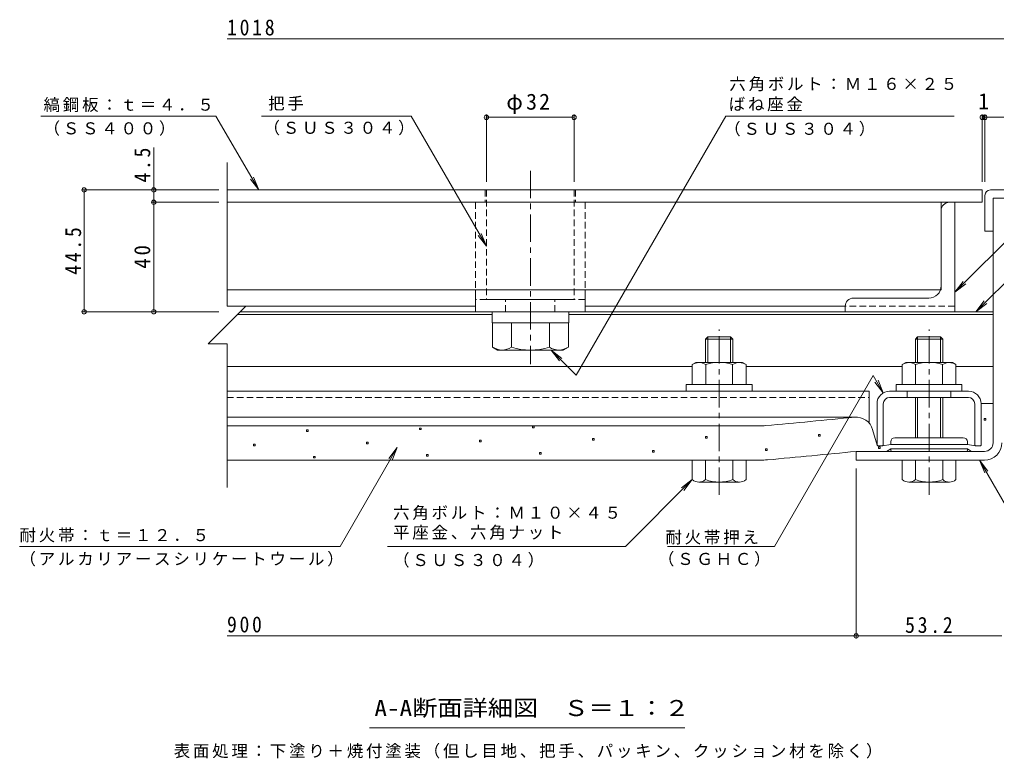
# Model space of a CAD drawing. Units: millimetres on the paper, enlarged 10 times, with parts at other scales. Extents: x -2342 to 2730, y -1962 to 1919.
# Drawn here: x -2342 to -559, y -1628 to -279 of the extents above; entities that cross this region are included whole.
import ezdxf
from ezdxf.enums import TextEntityAlignment as Align

# ---------------------------------------------------------------- set-up
doc = ezdxf.new("R2010")
doc.units = ezdxf.units.MM
doc.header["$LTSCALE"] = 10
doc.header["$PDMODE"] = 32
doc.header["$PDSIZE"] = 8
doc.linetypes.add('CHAIN1', pattern=[8, 5, -1, 1, -1])
doc.linetypes.add('DASHED1', pattern=[1.8, 1.2, -0.6])
for name, color, linetype, lineweight in [('D-2', 7, 'Continuous', 9), ('D-3', 5, 'Continuous', 5), ('D-4', 4, 'Continuous', 9), ('D-5', 7, 'Continuous', 9), ('D-6', 6, 'Continuous', 9), ('D-7', 5, 'Continuous', 5), ('D-8', 5, 'Continuous', 5), ('D-9', 134, 'Continuous', 5), ('D-B', 2, 'Continuous', 9), ('D-C', 5, 'Continuous', 9), ('D-F', 7, 'Continuous', 9)]:
    doc.layers.add(name, color=color, linetype=linetype, lineweight=lineweight)
doc.styles.add('ＭＳ ゴシック', font='')
doc.styles.get('ＭＳ ゴシック').set_extended_font_data('MS Gothic')

msp = doc.modelspace()

# ---------------------------------------------------------------- linework, layer by layer
at = {"layer": 'D-2'}
for p, q in [((-520.42, -314.19), (-1963.57, -314.19)), ((-2303.61, -455.2), (-1983.8, -455.2)), ((-1905.58, -589.95), (-1983.8, -455.2)), ((-1627.33, -455.2), (-1900.59, -455.2)), ((-1490.17, -574.95), (-1490.17, -452.33)), ((-1490.17, -457.33), (-1330.17, -457.33)), ((-1330.17, -574.95), (-1330.17, -452.33)), ((-1326.54, -928.23), (-1053.44, -455.2)), ((-636.45, -455.2), (-1053.44, -455.2)), ((-585.42, -574.95), (-585.42, -452.32)), ((-585.42, -457.32), (-580.42, -457.32)), ((-580.42, -574.95), (-580.42, -452.32)), ((-580.42, -457.32), (-456.07, -457.32)), ((-370.81, -512.15), (-635.42, -776.76)), ((-1905.58, -589.95), (-1920.85, -570.15)), ((-1905.58, -589.95), (-1915.21, -566.87)), ((-1490.17, -692.77), (-1499.74, -669.67)), ((-456.01, -671.44), (-597.02, -812.44)), ((-635.42, -776.76), (-620.2, -756.92)), ((-635.42, -776.76), (-615.59, -761.54)), ((-597.02, -812.44), (-581.8, -792.61)), ((-597.02, -812.44), (-577.19, -797.22)), ((-1372.32, -882.45), (-1357.1, -902.28))]:
    msp.add_line(p, q, dxfattribs=at)
at = {"layer": 'D-2', "color": 3}
for p, q in [((-585.42, -589.95), (-1963.57, -589.95)), ((-585.42, -589.95), (-585.42, -612.45)), ((-1963.57, -612.45), (-585.42, -612.45))]:
    msp.add_line(p, q, dxfattribs=at)
at = {"layer": 'D-2', "color": 3, "linetype": 'DASHED1'}
for p, q in [((-1492.67, -589.95), (-1492.67, -612.45)), ((-1327.67, -589.95), (-1327.67, -612.45))]:
    msp.add_line(p, q, dxfattribs=at)
at = {"layer": 'D-2'}
for points in [[(-1627.33, -455.2), (-1490.17, -692.77), (-1505.39, -672.93)], [(-1326.54, -928.23), (-1372.32, -882.45), (-1352.49, -897.67)]]:
    msp.add_lwpolyline(points, dxfattribs=at)
for p in [(-1490.17, -457.33), (-1330.17, -457.33), (-585.42, -457.32), (-580.42, -457.32)]:
    msp.add_point(p, dxfattribs=at)
at = {"layer": 'D-3', "color": 4, "lineweight": 9}
for p, q in [((-580.42, -599.95), (-580.42, -664.95)), ((-570.42, -589.95), (-520.42, -589.95)), ((-565.42, -604.95), (-565.42, -664.95)), ((-580.42, -664.95), (-565.42, -664.95))]:
    msp.add_line(p, q, dxfattribs=at)
at = {"layer": 'D-3', "color": 134}
for p, q in [((-565.42, -1051.45), (-565.42, -604.95)), ((-549.42, -604.95), (-565.42, -604.95)), ((-815.42, -1083.45), (-815.42, -1067.45)), ((-815.42, -1067.45), (-581.42, -1067.45)), ((-815.42, -1083.45), (-581.42, -1083.45))]:
    msp.add_line(p, q, dxfattribs=at)
at = {"layer": 'D-3', "color": 6, "lineweight": 9}
for p, q in [((-1944.32, -817.45), (-1479.92, -817.45)), ((-1339.92, -817.45), (-565.42, -817.45)), ((-1963.57, -912.45), (-1114.5, -912.45)), ((-1016.35, -912.45), (-731.5, -912.45)), ((-633.35, -912.45), (-565.42, -912.45))]:
    msp.add_line(p, q, dxfattribs=at)
at = {"layer": 'D-3', "linetype": 'CHAIN1'}
for p, q in [((-1065.42, -1146.94), (-1065.42, -844.5)), ((-682.42, -1146.94), (-682.42, -844.5))]:
    msp.add_line(p, q, dxfattribs=at)
at = {"layer": 'D-3'}
for p, q in [((-1086.36, -858.45), (-1090.42, -862.51)), ((-1090.42, -862.51), (-1040.42, -862.51)), ((-1090.42, -862.51), (-1090.42, -904.95)), ((-1086.36, -858.45), (-1044.48, -858.45)), ((-1086.36, -904.95), (-1086.36, -858.45)), ((-1044.48, -858.45), (-1040.42, -862.51)), ((-1044.48, -904.95), (-1044.48, -858.45)), ((-1040.42, -904.95), (-1040.42, -862.51)), ((-703.36, -858.45), (-707.42, -862.51)), ((-657.42, -862.51), (-707.42, -862.51)), ((-707.42, -904.95), (-707.42, -862.51)), ((-661.48, -858.45), (-703.36, -858.45)), ((-703.36, -904.95), (-703.36, -858.45)), ((-661.48, -858.45), (-657.42, -862.51)), ((-661.48, -904.95), (-661.48, -858.45)), ((-657.42, -862.51), (-657.42, -904.95)), ((-707.42, -1042.45), (-707.42, -968.95)), ((-703.36, -1042.45), (-703.36, -968.95)), ((-661.48, -1042.45), (-661.48, -968.95)), ((-657.42, -968.95), (-657.42, -1042.45)), ((-1114.42, -1083.45), (-1016.42, -1083.45)), ((-1114.42, -1118.97), (-1114.42, -1083.45)), ((-1090.42, -1118.97), (-1090.42, -1083.45)), ((-1040.42, -1118.97), (-1040.42, -1083.45)), ((-1016.42, -1118.97), (-1016.42, -1083.45)), ((-731.42, -1118.97), (-731.42, -1083.45)), ((-633.42, -1083.45), (-731.42, -1083.45)), ((-707.42, -1118.97), (-707.42, -1083.45)), ((-657.42, -1118.97), (-657.42, -1083.45)), ((-633.42, -1118.97), (-633.42, -1083.45)), ((-1028.42, -1123.45), (-1102.42, -1123.45)), ((-645.42, -1123.45), (-719.42, -1123.45))]:
    msp.add_line(p, q, dxfattribs=at)
at = {"layer": 'D-3', "color": 4, "lineweight": 9}
msp.add_lwpolyline([(-520.42, -589.95), (-520.42, -604.95), (-565.42, -604.95)], dxfattribs=at)
msp.add_arc((-570.42, -599.95), 10, 90, 180, dxfattribs=at)
at = {"layer": 'D-3', "color": 134}
for radius in [16, 32]:
    msp.add_arc((-581.42, -1051.45), radius, 270, 0, dxfattribs=at)
at = {"layer": 'D-3'}
for centre, radius, start, end in [((-1102.42, -1105.12), 18.33, 229.1022, 310.89809), ((-1065.42, -1051.37), 72.08, 249.70546, 290.29454), ((-1028.42, -1105.12), 18.33, 229.10191, 310.8978), ((-719.42, -1105.12), 18.33, 229.1022, 310.89809), ((-682.42, -1051.37), 72.08, 249.70546, 290.29454), ((-645.42, -1105.12), 18.33, 229.10191, 310.8978)]:
    msp.add_arc(centre, radius, start, end, dxfattribs=at)
at = {"layer": 'D-4'}
for p, q in [((-587.42, -980.1), (-565.42, -980.1)), ((-587.42, -1056.2), (-587.42, -980.45)), ((-565.42, -1051.45), (-565.42, -980.1)), ((-815.48, -1004.8), (-1963.57, -1004.8)), ((-1963.57, -1020.95), (-993.76, -1020.95)), ((-777.42, -1056.2), (-785.37, -1027.66)), ((-815.42, -1067.45), (-759.9, -1067.45)), ((-776.17, -1057.45), (-777.42, -1056.2)), ((-767.17, -1057.45), (-776.17, -1057.45)), ((-752.42, -1054.95), (-767.17, -1057.45)), ((-752.42, -1062.45), (-759.9, -1067.45)), ((-612.42, -1054.95), (-752.42, -1054.95)), ((-752.42, -1062.45), (-612.42, -1062.45)), ((-612.42, -1062.45), (-604.94, -1067.45)), ((-581.42, -1067.45), (-604.94, -1067.45)), ((-990.9, -1083.45), (-1963.57, -1083.45))]:
    msp.add_line(p, q, dxfattribs=at)
at = {"layer": 'D-4', "color": 134, "lineweight": 5}
for p, q in [((-752.42, -1049.95), (-752.42, -1054.95)), ((-619.92, -1042.45), (-744.92, -1042.45)), ((-612.42, -1049.95), (-612.42, -1054.95)), ((-752.42, -1054.95), (-612.42, -1054.95)), ((-752.42, -1062.45), (-612.42, -1062.45)), ((-752.42, -1064.95), (-752.42, -1062.45)), ((-614.92, -1067.45), (-749.92, -1067.45)), ((-612.42, -1064.95), (-612.42, -1062.45))]:
    msp.add_line(p, q, dxfattribs=at)
at = {"layer": 'D-4', "color": 2}
for points in [[(-581.68, -1010.34), (-581.68, -1007.34), (-578.68, -1007.34), (-578.68, -1010.34)], [(-1818.44, -1031.15), (-1818.44, -1028.15), (-1815.44, -1028.15), (-1815.44, -1031.15)], [(-1612.31, -1027.68), (-1612.31, -1024.68), (-1609.31, -1024.68), (-1609.31, -1027.68)], [(-1406.19, -1024.21), (-1406.19, -1021.21), (-1403.19, -1021.21), (-1403.19, -1024.21)], [(-1708.91, -1053.56), (-1708.91, -1050.56), (-1705.91, -1050.56), (-1705.91, -1053.56)], [(-1502.78, -1050.09), (-1502.78, -1047.09), (-1499.78, -1047.09), (-1499.78, -1050.09)], [(-1296.65, -1046.63), (-1296.65, -1043.63), (-1293.65, -1043.63), (-1293.65, -1046.63)], [(-1090.53, -1043.16), (-1090.53, -1040.16), (-1087.53, -1040.16), (-1087.53, -1043.16)], [(-884.4, -1039.69), (-884.4, -1036.69), (-881.4, -1036.69), (-881.4, -1039.69)], [(-1915.03, -1057.03), (-1915.03, -1054.03), (-1912.03, -1054.03), (-1912.03, -1057.03)], [(-1393.25, -1072.51), (-1393.25, -1069.51), (-1390.25, -1069.51), (-1390.25, -1072.51)], [(-1187.12, -1069.04), (-1187.12, -1066.04), (-1184.12, -1066.04), (-1184.12, -1069.04)], [(-980.99, -1065.57), (-980.99, -1062.57), (-977.99, -1062.57), (-977.99, -1065.57)], [(-774.87, -1062.11), (-774.87, -1059.11), (-771.87, -1059.11), (-771.87, -1062.11)], [(-1805.5, -1079.44), (-1805.5, -1076.44), (-1802.5, -1076.44), (-1802.5, -1079.44)], [(-1599.37, -1075.98), (-1599.37, -1072.98), (-1596.37, -1072.98), (-1596.37, -1075.98)]]:
    msp.add_lwpolyline(points, close=True, dxfattribs=at)
at = {"layer": 'D-4'}
msp.add_lwpolyline([(-612.42, -1054.95), (-597.67, -1057.45), (-588.67, -1057.45), (-587.42, -1056.2)], dxfattribs=at)
for centre, radius, start, end in [((-3315.42, 24381.51), 25508.96, 275.2529, 275.61726), ((-815.48, -1036.05), 31.25, 15.57156, 95.61726), ((-993.76, -870.95), 150, 270, 275.2529), ((-581.42, -1051.45), 16, 270, 0), ((-3315.42, 24381.51), 25571.46, 275.24643, 275.6105), ((-990.9, -933.45), 150, 270, 275.24643)]:
    msp.add_arc(centre, radius, start, end, dxfattribs=at)
at = {"layer": 'D-4', "color": 134, "lineweight": 5}
for centre, radius, start, end in [((-744.92, -1049.95), 7.5, 90, 180), ((-619.92, -1049.95), 7.5, 0, 90), ((-749.92, -1064.95), 2.5, 180, 270), ((-614.92, -1064.95), 2.5, 270, 0)]:
    msp.add_arc(centre, radius, start, end, dxfattribs=at)
at = {"layer": 'D-5'}
for p, q in [((-964.55, -1240.83), (-784.32, -928.66)), ((-765.92, -960.53), (-784.32, -928.66)), ((-765.92, -960.53), (-781.14, -940.7)), ((-765.92, -960.53), (-775.49, -937.43)), ((-1756.96, -1240.83), (-1652.87, -1060.55)), ((-1652.87, -1060.55), (-1668.09, -1080.38)), ((-1652.87, -1060.55), (-1662.44, -1083.65)), ((-590.25, -1083.45), (-580.68, -1106.54)), ((-1236.28, -1240.83), (-1114.42, -1118.97)), ((-1114.42, -1118.97), (-1134.26, -1134.19)), ((-1114.42, -1118.97), (-1129.64, -1138.81)), ((-1670.63, -1240.83), (-1236.28, -1240.83)), ((-1159.7, -1240.83), (-964.55, -1240.83)), ((-1128.33, -1572.02), (-1703.33, -1572.02))]:
    msp.add_line(p, q, dxfattribs=at)
msp.add_lwpolyline([(-425.44, -1368.9), (-590.25, -1083.45), (-575.03, -1103.28)], dxfattribs=at)
at = {"layer": 'D-6'}
for p, q in [((-1510.17, -812.45), (-1939.32, -812.45)), ((-565.42, -812.45), (-1310.17, -812.45))]:
    msp.add_line(p, q, dxfattribs=at)
at = {"layer": 'D-7', "linetype": 'DASHED1'}
for p, q in [((-1510.17, -612.45), (-1510.17, -772.45)), ((-1310.17, -612.45), (-1310.17, -772.45)), ((-1310.17, -789.95), (-1510.17, -789.95)), ((-1455.17, -812.45), (-1455.17, -789.95)), ((-1365.17, -812.45), (-1365.17, -789.95))]:
    msp.add_line(p, q, dxfattribs=at)
at = {"layer": 'D-7'}
for p, q in [((-1510.17, -772.45), (-1510.17, -812.45)), ((-1310.17, -772.45), (-1310.17, -812.45)), ((-1310.17, -812.45), (-1510.17, -812.45))]:
    msp.add_line(p, q, dxfattribs=at)
at = {"layer": 'D-7', "color": 134}
for p, q in [((-1125.42, -944.95), (-1125.42, -957.45)), ((-1005.42, -944.95), (-1125.42, -944.95)), ((-742.42, -944.95), (-742.42, -957.45)), ((-622.42, -944.95), (-742.42, -944.95))]:
    msp.add_line(p, q, dxfattribs=at)
for points in [[(-1005.42, -944.95), (-1005.42, -957.45), (-1125.42, -957.45)], [(-622.42, -944.95), (-622.42, -957.45), (-742.42, -957.45)]]:
    msp.add_lwpolyline(points, dxfattribs=at)
at = {"layer": 'D-8'}
for p, q in [((-1963.57, -612.45), (-635.42, -612.45)), ((-635.42, -612.45), (-635.42, -802.45)), ((-1510.17, -802.45), (-1929.32, -802.45)), ((-835.42, -802.45), (-1310.17, -802.45))]:
    msp.add_line(p, q, dxfattribs=at)
at = {"layer": 'D-8', "linetype": 'DASHED1'}
msp.add_line((-635.42, -802.45), (-835.42, -802.45), dxfattribs=at)
at = {"layer": 'D-9'}
for p, q in [((-645.42, -612.45), (-635.42, -612.45)), ((-635.42, -812.45), (-635.42, -612.45)), ((-660.42, -627.45), (-660.42, -764.95)), ((-682.92, -787.45), (-820.42, -787.45)), ((-835.42, -802.45), (-835.42, -812.45)), ((-835.42, -812.45), (-635.42, -812.45))]:
    msp.add_line(p, q, dxfattribs=at)
for centre, radius, start, end in [((-645.42, -627.45), 15, 90, 180), ((-682.92, -764.95), 22.5, 270, 0), ((-820.42, -802.45), 15, 90, 180)]:
    msp.add_arc(centre, radius, start, end, dxfattribs=at)
at = {"layer": 'D-B', "color": 4}
for p, q in [((-1963.57, -612.45), (-660.42, -612.45)), ((-660.42, -612.45), (-660.42, -772.45)), ((-660.42, -772.45), (-1963.57, -772.45))]:
    msp.add_line(p, q, dxfattribs=at)
at = {"layer": 'D-B'}
for p, q in [((-1107.92, -904.95), (-1022.92, -904.95)), ((-1089.96, -908.74), (-1089.96, -944.95)), ((-1040.88, -908.74), (-1040.88, -944.95)), ((-1016.35, -908.74), (-1022.92, -904.95)), ((-1016.35, -908.74), (-1016.35, -944.95)), ((-724.92, -904.95), (-639.92, -904.95)), ((-706.96, -908.74), (-706.96, -944.95)), ((-657.88, -908.74), (-657.88, -944.95)), ((-633.35, -908.74), (-639.92, -904.95)), ((-633.35, -908.74), (-633.35, -944.95))]:
    msp.add_line(p, q, dxfattribs=at)
at = {"layer": 'D-B', "color": 7}
for p, q in [((-1963.57, -957.45), (-791.48, -957.45)), ((-791.48, -1016.03), (-791.48, -957.45)), ((-754.42, -957.45), (-610.42, -957.45)), ((-777.42, -1056.2), (-777.42, -980.45)), ((-765.92, -1056.2), (-765.92, -980.45)), ((-610.42, -968.95), (-754.42, -968.95)), ((-598.92, -1056.2), (-598.92, -980.45)), ((-587.42, -1056.2), (-587.42, -980.45)), ((-776.17, -1057.45), (-777.42, -1056.2)), ((-767.17, -1057.45), (-776.17, -1057.45)), ((-767.17, -1057.45), (-765.92, -1056.2)), ((-597.67, -1057.45), (-598.92, -1056.2)), ((-588.67, -1057.45), (-597.67, -1057.45)), ((-588.67, -1057.45), (-587.42, -1056.2))]:
    msp.add_line(p, q, dxfattribs=at)
at = {"layer": 'D-B', "color": 7, "linetype": 'DASHED1'}
for p, q in [((-722.42, -968.95), (-722.42, -957.45)), ((-642.42, -968.95), (-642.42, -957.45)), ((-1963.57, -968.95), (-791.48, -968.95))]:
    msp.add_line(p, q, dxfattribs=at)
at = {"layer": 'D-B'}
for points in [[(-1107.92, -904.95), (-1114.5, -908.74), (-1114.5, -944.95), (-1016.35, -944.95)], [(-724.92, -904.95), (-731.5, -908.74), (-731.5, -944.95), (-633.35, -944.95)]]:
    msp.add_lwpolyline(points, dxfattribs=at)
for centre, radius, start, end in [((-1100.01, -933.83), 28.97, 94.3844, 120.00002), ((-1102.99, -929.15), 24.21, 57.42751, 88.18785), ((-1065.42, -986.15), 81.2, 72.4119, 107.58812), ((-1027.85, -929.15), 24.21, 91.81216, 122.57251), ((-1030.83, -933.83), 28.97, 60, 85.61562), ((-717.01, -933.83), 28.97, 94.3844, 120.00002), ((-719.99, -929.15), 24.21, 57.42751, 88.18785), ((-682.42, -986.15), 81.2, 72.4119, 107.58812), ((-644.85, -929.15), 24.21, 91.81216, 122.57251), ((-647.83, -933.83), 28.97, 60, 85.61562)]:
    msp.add_arc(centre, radius, start, end, dxfattribs=at)
at = {"layer": 'D-B', "color": 7}
for centre, radius, start, end in [((-754.42, -980.45), 23, 90, 180), ((-610.42, -980.45), 23, 0, 90), ((-754.42, -980.45), 11.5, 90, 180), ((-610.42, -980.45), 11.5, 0, 90)]:
    msp.add_arc(centre, radius, start, end, dxfattribs=at)
at = {"layer": 'D-C', "color": 2, "linetype": 'CHAIN1'}
msp.add_line((-1409.92, -554.77), (-1409.92, -908.08), dxfattribs=at)
at = {"layer": 'D-C', "color": 2, "linetype": 'DASHED1'}
for p, q in [((-1489.92, -589.95), (-1489.92, -789.95)), ((-1329.92, -589.95), (-1489.92, -589.95)), ((-1329.92, -589.95), (-1329.92, -789.95)), ((-1489.92, -789.95), (-1329.92, -789.95))]:
    msp.add_line(p, q, dxfattribs=at)
at = {"layer": 'D-C', "color": 134, "lineweight": 5}
for p, q in [((-1479.92, -812.45), (-1339.92, -812.45)), ((-1339.92, -812.45), (-1339.92, -832.45))]:
    msp.add_line(p, q, dxfattribs=at)
at = {"layer": 'D-C', "linetype": 'DASHED1', "lineweight": 5}
msp.add_line((-1340.64, -832.45), (-1479.2, -832.45), dxfattribs=at)
at = {"layer": 'D-C', "lineweight": 5}
for p, q in [((-1479.2, -832.45), (-1479.2, -877.09)), ((-1444.56, -877.09), (-1444.56, -832.45)), ((-1375.28, -877.09), (-1375.28, -832.45)), ((-1340.64, -877.09), (-1340.64, -832.45)), ((-1469.92, -882.45), (-1479.2, -877.09)), ((-1469.92, -882.45), (-1349.92, -882.45)), ((-1349.92, -882.45), (-1340.64, -877.09))]:
    msp.add_line(p, q, dxfattribs=at)
at = {"layer": 'D-C', "color": 134, "lineweight": 5}
msp.add_lwpolyline([(-1479.92, -812.45), (-1479.92, -832.45), (-1339.92, -832.45)], dxfattribs=at)
at = {"layer": 'D-C', "lineweight": 5}
for centre, radius, start, end in [((-1458.76, -841.67), 40.89, 240, 265.61574), ((-1462.97, -848.28), 34.18, 271.81354, 302.57069), ((-1409.92, -767.81), 114.64, 252.41203, 287.58795), ((-1356.88, -848.28), 34.18, 237.42929, 268.18645), ((-1361.09, -841.67), 40.89, 274.38425, 299.99998)]:
    msp.add_arc(centre, radius, start, end, dxfattribs=at)
at = {"layer": 'D-F'}
for p, q in [((-2097.22, -589.95), (-2097.22, -512.37)), ((-1963.57, -539.95), (-1963.57, -802.29)), ((-1978.57, -589.95), (-2227.45, -589.95)), ((-2224.45, -812.45), (-2224.45, -589.95)), ((-2097.22, -612.45), (-2097.22, -589.95)), ((-1978.57, -612.45), (-2102.22, -612.45)), ((-2097.22, -812.45), (-2097.22, -612.45)), ((-2227.45, -812.45), (-1978.57, -812.45)), ((-1963.57, -871.1), (-1997.98, -871.1)), ((-1963.57, -871.1), (-1963.57, -1133.45)), ((-815.43, -1098.45), (-815.43, -1409.34)), ((-2342.19, -1240.83), (-1756.96, -1240.83)), ((-815.43, -1404.34), (-1963.57, -1404.34)), ((-815.43, -1404.34), (-549.42, -1404.34))]:
    msp.add_line(p, q, dxfattribs=at)
msp.add_lwpolyline([(-1963.57, -802.29), (-1929.16, -802.29), (-1997.98, -871.1)], dxfattribs=at)
for p in [(-2224.45, -589.95), (-2097.22, -589.95), (-2097.22, -612.45), (-2224.45, -812.45), (-2097.22, -812.45), (-815.43, -1404.34)]:
    msp.add_point(p, dxfattribs=at)

# ---------------------------------------------------------------- texts
at = {"layer": 'D-2', "color": 2, "style": 'ＭＳ ゴシック'}
msp.add_text('1', height=29.33, dxfattribs=at).set_placement((-592.92, -451.32), align=Align.BOTTOM_LEFT)
at = {"layer": 'D-2', "color": 2, "char_height": 29.33, "attachment_point": 7, "style": 'ＭＳ ゴシック'}
for s, insert in [('\\T1.28;\\W0.9;1018', (-1963.57, -308.19)), ('\\T1.19;φ32', (-1453.92, -451.33))]:
    msp.add_mtext(s, dxfattribs=dict(at, insert=insert))
at = {"layer": 'D-2', "char_height": 21.99, "attachment_point": 7, "style": 'ＭＳ ゴシック'}
for s, insert in [('\\T1.17;六角ボルト：Ｍ１６×２５', (-1046.91, -409.85)), ('\\T1.17;縞鋼板：ｔ＝４．５', (-2298.28, -447.65)), ('\\T1.17;把手', (-1888.49, -445.36)), ('\\T1.17;ばね座金', (-1047.96, -446.57)), ('\\T1.17;（ＳＳ４００）', (-2298.28, -491.32)), ('\\T1.17;（ＳＵＳ３０４）', (-1896.9, -490.26)), ('\\T1.17;（ＳＵＳ３０４）', (-1056.22, -492.13))]:
    msp.add_mtext(s, dxfattribs=dict(at, insert=insert))
at = {"layer": 'D-5', "color": 2, "style": 'ＭＳ ゴシック', "width": 1.15}
msp.add_text('A-A断面詳細図\u3000Ｓ＝１：２', height=29.33, dxfattribs=at).set_placement((-1694.58, -1559.52), align=Align.BOTTOM_LEFT)
at = {"layer": 'D-5', "char_height": 21.99, "attachment_point": 7, "style": 'ＭＳ ゴシック'}
for s, insert in [('\\T1.17;六角ボルト：Ｍ１０×４５', (-1660.48, -1192.84)), ('\\T1.17;耐火帯：ｔ＝１２．５', (-2342.19, -1233.71)), ('\\T1.17;平座金、六角ナット', (-1660.48, -1228.81)), ('\\T1.17;耐火帯押え', (-1163.33, -1237.52)), ('\\T1.17;（アルカリアースシリケートウール）', (-2342.19, -1277.51)), ('\\T1.17;（ＳＵＳ３０４）', (-1660.48, -1279.64)), ('\\T1.17;（ＳＧＨＣ）', (-1177.17, -1277.66)), ('\\T1.17;表面処理：下塗り＋焼付塗装（但し目地、把手、パッキン、クッション材を除く）', (-2060.83, -1628.15))]:
    msp.add_mtext(s, dxfattribs=dict(at, insert=insert))
at = {"layer": 'D-F', "color": 2, "char_height": 29.33, "attachment_point": 7, "rotation": 90, "style": 'ＭＳ ゴシック'}
for s, insert in [('\\T1.27;\\W0.9;4.5', (-2103.22, -576.25)), ('\\T1.28;\\W0.9;44.5', (-2229.45, -744.95)), ('\\T1.27;\\W0.95;40', (-2103.22, -733.7))]:
    msp.add_mtext(s, dxfattribs=dict(at, insert=insert))
at = {"layer": 'D-F', "color": 2, "char_height": 29.33, "attachment_point": 7, "style": 'ＭＳ ゴシック'}
for s, insert in [('\\T1.27;\\W0.9;900', (-1963.57, -1398.34)), ('\\T1.28;\\W0.9;53.2', (-726.17, -1399.34))]:
    msp.add_mtext(s, dxfattribs=dict(at, insert=insert))

doc.saveas('drawing.dxf')
